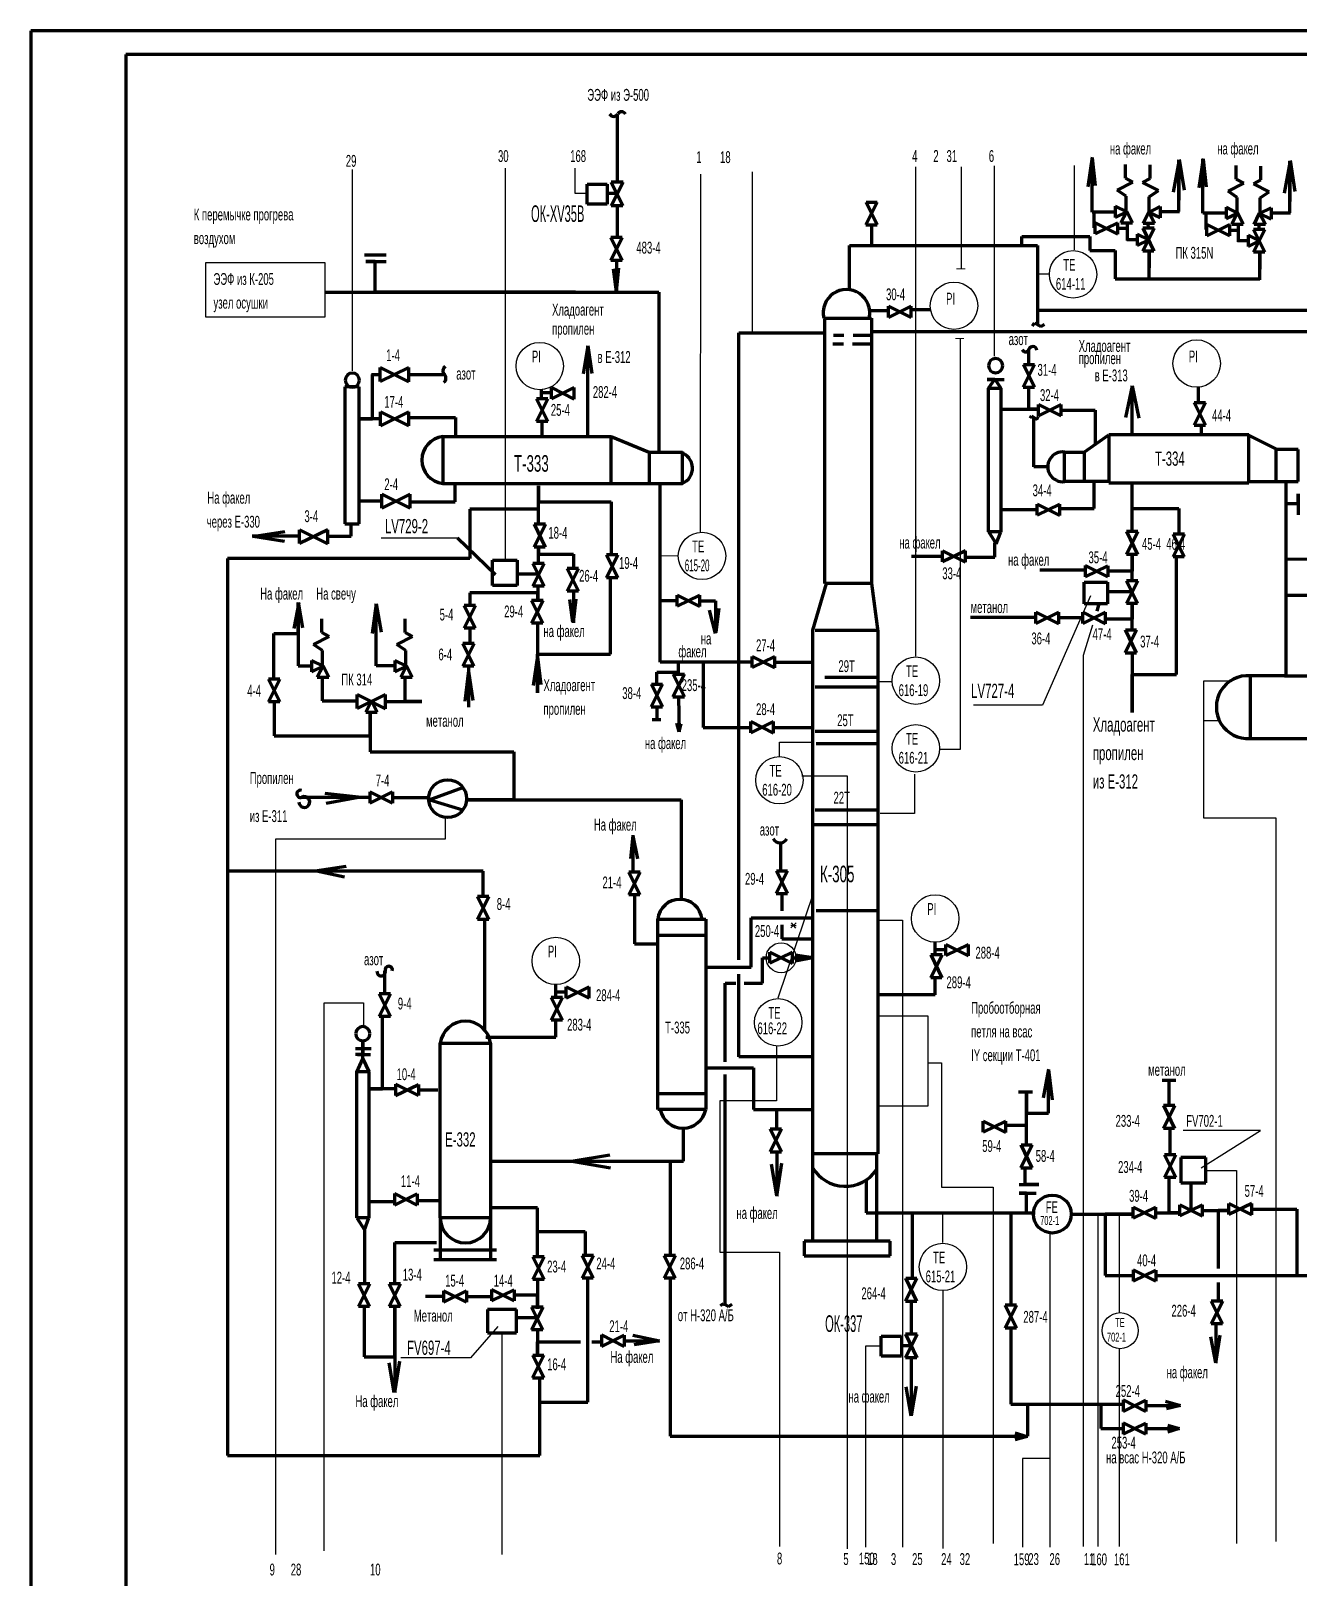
# Model space of a CAD drawing. Extents: x 0 to 3219, y 0 to 555.
# Drawn here: x 0 to 267.3, y 228.9 to 555 of the extents above; entities that cross this region are included whole.
import ezdxf

# ---------------------------------------------------------------- set-up
doc = ezdxf.new("R2010")
doc.units = 0
doc.header["$MEASUREMENT"] = 0
doc.layers.add('1', color=7, linetype='CONTINUOUS')
doc.layers.add('2', color=7, linetype='CONTINUOUS')
doc.styles.add('стиль1', font='MDM_Win.shx', dxfattribs={"width": 0.5})

msp = doc.modelspace()

# ---------------------------------------------------------------- linework, layer by layer
at = {"layer": '1', "color": 0, "lineweight": 80}
for p, q in [((122.42, 523.12), (124.87, 518.12)), ((124.92, 523.12), (122.42, 523.12)), ((122.42, 518.12), (124.92, 523.12)), ((178.54, 518.87), (176.14, 514.07)), ((176.19, 518.87), (178.54, 518.87)), ((178.54, 514.07), (176.19, 518.87)), ((124.87, 518.12), (122.42, 518.12)), ((228.75, 518.04), (228.75, 515.64)), ((231.17, 516.83), (228.75, 518.04)), ((228.75, 515.64), (231.17, 516.83)), ((231.16, 516.92), (229.95, 514.5)), ((232.35, 514.5), (231.16, 516.92)), ((234.63, 514.39), (235.82, 516.81)), ((235.81, 516.72), (238.23, 517.94)), ((238.23, 515.54), (235.81, 516.72)), ((235.82, 516.81), (237.03, 514.39)), ((238.23, 517.94), (238.23, 515.54)), ((252.12, 517.8), (252.12, 515.4)), ((254.54, 516.58), (252.12, 517.8)), ((252.12, 515.4), (254.54, 516.58)), ((254.53, 516.67), (253.32, 514.25)), ((255.72, 514.25), (254.53, 516.67)), ((258.01, 514.14), (259.2, 516.57)), ((259.18, 516.48), (261.61, 517.69)), ((261.61, 515.29), (259.18, 516.48)), ((259.2, 516.57), (260.41, 514.14)), ((261.61, 517.69), (261.61, 515.29)), ((176.14, 514.07), (178.54, 514.07)), ((224.47, 512.18), (224.47, 514.53)), ((229.27, 514.53), (224.47, 512.18)), ((224.47, 514.53), (229.27, 512.13)), ((229.27, 512.13), (229.27, 514.53)), ((229.95, 514.5), (232.35, 514.5)), ((233.39, 512.16), (233.39, 509.76)), ((235.82, 510.94), (233.39, 512.16)), ((234.54, 513.36), (236.9, 508.56)), ((236.94, 513.36), (234.54, 513.36)), ((234.54, 508.56), (236.94, 513.36)), ((237.03, 514.39), (234.63, 514.39)), ((248.09, 511.8), (248.09, 514.16)), ((252.89, 514.16), (248.09, 511.8)), ((248.09, 514.16), (252.89, 511.76)), ((252.89, 511.76), (252.89, 514.16)), ((253.32, 514.25), (255.72, 514.25)), ((257.92, 513.11), (260.27, 508.31)), ((260.32, 513.11), (257.92, 513.11)), ((257.92, 508.31), (260.32, 513.11)), ((260.41, 514.14), (258.01, 514.14)), ((122.35, 511.4), (124.7, 506.6)), ((124.75, 511.4), (122.35, 511.4)), ((122.35, 506.6), (124.75, 511.4)), ((233.39, 509.76), (235.82, 510.94)), ((256.77, 511.91), (256.77, 509.51)), ((259.19, 510.69), (256.77, 511.91)), ((256.77, 509.51), (259.19, 510.69)), ((124.7, 506.6), (122.35, 506.6)), ((236.9, 508.56), (234.54, 508.56)), ((260.27, 508.31), (257.92, 508.31)), ((180.91, 494.58), (180.91, 496.93)), ((185.71, 496.93), (180.91, 494.58)), ((180.91, 496.93), (185.71, 494.53)), ((185.71, 494.53), (185.71, 496.93)), ((73.7, 481.07), (73.7, 484.01)), ((79.7, 484.01), (73.7, 481.07)), ((73.7, 484.01), (79.7, 481.01)), ((79.7, 481.01), (79.7, 484.01)), ((211.73, 484.65), (209.33, 479.85)), ((209.38, 484.65), (211.73, 484.65)), ((211.73, 479.85), (209.38, 484.65)), ((71.86, 482.51), (73.7, 482.51)), ((79.7, 482.51), (81.64, 482.51)), ((109.83, 477.41), (109.83, 479.76)), ((114.63, 479.76), (109.83, 477.41)), ((109.83, 479.76), (114.63, 477.36)), ((114.63, 477.36), (114.63, 479.76)), ((209.33, 479.85), (211.73, 479.85)), ((106.66, 477.39), (109.02, 472.59)), ((109.06, 477.39), (106.66, 477.39)), ((106.66, 472.59), (109.06, 477.39)), ((212.54, 473.84), (212.54, 476.19)), ((217.34, 476.19), (212.54, 473.84)), ((212.54, 476.19), (217.34, 473.79)), ((217.34, 473.79), (217.34, 476.19)), ((247.77, 476.61), (245.37, 471.81)), ((245.42, 476.61), (247.77, 476.61)), ((247.77, 471.81), (245.42, 476.61)), ((73.75, 471.73), (73.75, 474.67)), ((79.75, 474.67), (73.75, 471.73)), ((73.75, 474.67), (79.75, 471.67)), ((79.75, 471.67), (79.75, 474.67)), ((109.02, 472.59), (106.66, 472.59)), ((245.37, 471.81), (247.77, 471.81)), ((74.01, 454.36), (74.01, 457.3)), ((80.01, 457.3), (74.01, 454.36)), ((74.01, 457.3), (80.01, 454.3)), ((80.01, 454.3), (80.01, 457.3)), ((212.28, 452.84), (212.28, 455.19)), ((217.08, 455.19), (212.28, 452.84)), ((212.28, 455.19), (217.08, 452.79)), ((217.08, 452.79), (217.08, 455.19)), ((106.14, 450.94), (108.5, 446.14)), ((108.54, 450.94), (106.14, 450.94)), ((106.14, 446.14), (108.54, 450.94)), ((231.11, 449.39), (233.46, 444.59)), ((233.51, 449.39), (231.11, 449.39)), ((231.11, 444.59), (233.51, 449.39)), ((240.96, 448.87), (243.31, 444.07)), ((243.36, 448.87), (240.96, 448.87)), ((240.96, 444.07), (243.36, 448.87)), ((108.5, 446.14), (106.14, 446.14)), ((121.44, 444.46), (123.79, 439.66)), ((123.84, 444.46), (121.44, 444.46)), ((121.44, 439.66), (123.84, 444.46)), ((192.32, 442.98), (192.32, 445.34)), ((197.12, 445.34), (192.32, 442.98)), ((192.32, 445.34), (197.12, 442.94)), ((197.12, 442.94), (197.12, 445.34)), ((233.46, 444.59), (231.11, 444.59)), ((243.31, 444.07), (240.96, 444.07)), ((105.89, 442.65), (108.24, 437.85)), ((108.29, 442.65), (105.89, 442.65)), ((105.89, 437.85), (108.29, 442.65)), ((113.14, 441.61), (115.5, 436.81)), ((115.54, 441.61), (113.14, 441.61)), ((113.14, 436.81), (115.54, 441.61)), ((222.39, 442.23), (222.39, 439.83)), ((227.19, 439.83), (222.39, 442.23)), ((222.39, 439.83), (227.19, 442.18)), ((227.19, 442.18), (227.19, 439.83)), ((108.24, 437.85), (105.89, 437.85)), ((123.79, 439.66), (121.44, 439.66)), ((231.11, 439.02), (233.46, 434.22)), ((233.51, 439.02), (231.11, 439.02)), ((231.11, 434.22), (233.51, 439.02)), ((91.37, 433.83), (93.72, 429.03)), ((93.77, 433.83), (91.37, 433.83)), ((91.37, 429.03), (93.77, 433.83)), ((105.63, 434.87), (107.98, 430.07)), ((108.03, 434.87), (105.63, 434.87)), ((105.63, 430.07), (108.03, 434.87)), ((115.5, 436.81), (113.14, 436.81)), ((136.32, 433.65), (136.32, 436)), ((141.12, 436), (136.32, 433.65)), ((136.32, 436), (141.12, 433.6)), ((141.12, 433.6), (141.12, 436)), ((233.46, 434.22), (231.11, 434.22)), ((212.02, 430.02), (212.02, 432.37)), ((216.82, 432.37), (212.02, 430.02)), ((212.02, 432.37), (216.82, 429.97)), ((216.82, 429.97), (216.82, 432.37)), ((221.87, 430.02), (221.87, 432.37)), ((226.67, 432.37), (221.87, 430.02)), ((221.87, 432.37), (226.67, 429.97)), ((226.67, 429.97), (226.67, 432.37)), ((93.72, 429.03), (91.37, 429.03)), ((107.98, 430.07), (105.63, 430.07)), ((233.25, 428.65), (230.85, 423.85)), ((230.9, 428.65), (233.25, 428.65)), ((233.25, 423.85), (230.9, 428.65)), ((91.11, 425.8), (93.46, 421)), ((93.51, 425.8), (91.11, 425.8)), ((91.11, 421), (93.51, 425.8)), ((76.8, 422.22), (76.8, 419.82)), ((79.22, 421.01), (76.8, 422.22)), ((76.8, 419.82), (79.22, 421.01)), ((79.21, 421.1), (78, 418.67)), ((80.4, 418.67), (79.21, 421.1)), ((93.46, 421), (91.11, 421)), ((152.13, 420.69), (152.13, 423.04)), ((156.93, 423.04), (152.13, 420.69)), ((152.13, 423.04), (156.93, 420.64)), ((156.93, 420.64), (156.93, 423.04)), ((230.85, 423.85), (233.25, 423.85)), ((78, 418.67), (80.4, 418.67)), ((137.84, 419.31), (135.44, 414.51)), ((135.49, 419.31), (137.84, 419.31)), ((137.84, 414.51), (135.49, 419.31)), ((74.83, 412.04), (74.83, 415.04)), ((133.26, 417.23), (130.86, 412.43)), ((130.9, 417.23), (133.26, 417.23)), ((133.26, 412.43), (130.9, 417.23)), ((135.44, 414.51), (137.84, 414.51)), ((73.03, 411.3), (71.84, 413.72)), ((130.86, 412.43), (133.26, 412.43)), ((151.87, 406.95), (151.87, 409.3)), ((156.67, 409.3), (151.87, 406.95)), ((151.87, 409.3), (156.67, 406.9)), ((156.67, 406.9), (156.67, 409.3)), ((76.3, 394.47), (76.3, 392.12)), ((126.11, 377.57), (128.46, 372.77)), ((128.51, 377.57), (126.11, 377.57)), ((126.11, 372.77), (128.51, 377.57)), ((159.62, 377.83), (157.22, 373.03)), ((157.27, 377.83), (159.62, 377.83)), ((159.62, 373.03), (157.27, 377.83)), ((94.22, 372.39), (96.57, 367.59)), ((96.62, 372.39), (94.22, 372.39)), ((94.22, 367.59), (96.62, 372.39)), ((128.46, 372.77), (126.11, 372.77)), ((157.22, 373.03), (159.62, 373.03)), ((96.57, 367.59), (94.22, 367.59)), ((192.98, 359.96), (192.98, 362.32)), ((197.78, 362.32), (192.98, 359.96)), ((192.98, 362.32), (197.78, 359.92)), ((197.78, 359.92), (197.78, 362.32)), ((155.84, 358.35), (155.84, 360.7)), ((160.64, 360.7), (155.84, 358.35)), ((155.84, 360.7), (160.64, 358.3)), ((160.64, 358.3), (160.64, 360.7)), ((189.81, 360.09), (192.17, 355.29)), ((192.21, 360.09), (189.81, 360.09)), ((189.81, 355.29), (192.21, 360.09)), ((112.94, 351.01), (112.94, 353.36)), ((117.74, 353.36), (112.94, 351.01)), ((112.94, 353.36), (117.74, 350.96)), ((117.74, 350.96), (117.74, 353.36)), ((192.17, 355.29), (189.81, 355.29)), ((73.48, 351.91), (75.83, 347.11)), ((75.88, 351.91), (73.48, 351.91)), ((73.48, 347.11), (75.88, 351.91)), ((109.77, 351.13), (112.13, 346.33)), ((112.17, 351.13), (109.77, 351.13)), ((109.77, 346.33), (112.17, 351.13)), ((75.83, 347.11), (73.48, 347.11)), ((112.13, 346.33), (109.77, 346.33)), ((76.94, 332.82), (76.94, 330.42)), ((81.74, 330.42), (76.94, 332.82)), ((76.94, 330.42), (81.74, 332.77)), ((81.74, 332.77), (81.74, 330.42)), ((238.89, 328.31), (241.24, 323.51)), ((241.29, 328.31), (238.89, 328.31)), ((238.89, 323.51), (241.29, 328.31)), ((158.32, 323.39), (155.92, 318.59)), ((155.97, 323.39), (158.32, 323.39)), ((158.32, 318.59), (155.97, 323.39)), ((200.87, 322.69), (200.87, 325.04)), ((205.67, 325.04), (200.87, 322.69)), ((200.87, 325.04), (205.67, 322.64)), ((205.67, 322.64), (205.67, 325.04)), ((241.24, 323.51), (238.89, 323.51)), ((211.21, 320.02), (208.81, 315.22)), ((208.86, 320.02), (211.21, 320.02)), ((211.21, 315.22), (208.86, 320.02)), ((155.92, 318.59), (158.32, 318.59)), ((239.14, 317.94), (241.5, 313.14)), ((241.54, 317.94), (239.14, 317.94)), ((239.14, 313.14), (241.54, 317.94)), ((208.81, 315.22), (211.21, 315.22)), ((241.5, 313.14), (239.14, 313.14)), ((76.69, 309.74), (76.69, 307.34)), ((81.49, 307.34), (76.69, 309.74)), ((76.69, 307.34), (81.49, 309.7)), ((81.49, 309.7), (81.49, 307.34)), ((232.5, 304.54), (232.5, 306.89)), ((237.3, 306.89), (232.5, 304.54)), ((232.5, 306.89), (237.3, 304.49)), ((237.3, 304.49), (237.3, 306.89)), ((242.35, 305.06), (242.35, 307.41)), ((247.15, 307.41), (242.35, 305.06)), ((242.35, 307.41), (247.15, 305.01)), ((247.15, 305.01), (247.15, 307.41)), ((252.72, 305.32), (252.72, 307.67)), ((257.52, 307.67), (252.72, 305.32)), ((252.72, 307.67), (257.52, 305.27)), ((257.52, 305.27), (257.52, 307.67)), ((105.89, 296.43), (108.24, 291.63)), ((108.29, 296.43), (105.89, 296.43)), ((105.89, 291.63), (108.29, 296.43)), ((116.26, 296.69), (118.61, 291.89)), ((118.66, 296.69), (116.26, 296.69)), ((116.26, 291.89), (118.66, 296.69)), ((133.56, 296.69), (135.91, 291.89)), ((135.96, 296.69), (133.56, 296.69)), ((133.56, 291.89), (135.96, 296.69)), ((232.5, 293.67), (232.5, 291.27)), ((237.3, 291.27), (232.5, 293.67)), ((232.5, 291.27), (237.3, 293.62)), ((237.3, 293.62), (237.3, 291.27)), ((75.55, 290.72), (77.9, 285.92)), ((77.95, 290.72), (75.55, 290.72)), ((75.55, 285.92), (77.95, 290.72)), ((108.24, 291.63), (105.89, 291.63)), ((118.61, 291.89), (116.26, 291.89)), ((135.91, 291.89), (133.56, 291.89)), ((186.9, 291.89), (184.5, 287.09)), ((184.55, 291.89), (186.9, 291.89)), ((186.9, 287.09), (184.55, 291.89)), ((87.06, 289.26), (87.06, 286.86)), ((91.86, 286.86), (87.06, 289.26)), ((87.06, 286.86), (91.86, 289.21)), ((91.86, 289.21), (91.86, 286.86)), ((97.17, 289.52), (97.17, 287.12)), ((101.97, 287.12), (97.17, 289.52)), ((97.17, 287.12), (101.97, 289.47)), ((101.97, 289.47), (101.97, 287.12)), ((184.5, 287.09), (186.9, 287.09)), ((249, 287.09), (251.35, 282.29)), ((251.4, 287.09), (249, 287.09)), ((249, 282.29), (251.4, 287.09)), ((77.9, 285.92), (75.55, 285.92)), ((105.63, 285.8), (107.98, 281)), ((108.03, 285.8), (105.63, 285.8)), ((105.63, 281), (108.03, 285.8)), ((205.53, 286.2), (207.88, 281.4)), ((207.93, 286.2), (205.53, 286.2)), ((205.53, 281.4), (207.93, 286.2)), ((107.98, 281), (105.63, 281)), ((207.88, 281.4), (205.53, 281.4)), ((251.35, 282.29), (249, 282.29)), ((120.37, 279.93), (120.37, 277.53)), ((125.17, 277.53), (120.37, 279.93)), ((120.37, 277.53), (125.17, 279.88)), ((125.17, 279.88), (125.17, 277.53)), ((184.46, 280.1), (186.91, 275.1)), ((186.96, 280.1), (184.46, 280.1)), ((184.46, 275.1), (186.96, 280.1)), ((108.22, 275.69), (105.82, 270.89)), ((105.87, 275.69), (108.22, 275.69)), ((108.22, 270.89), (105.87, 275.69)), ((186.91, 275.1), (184.46, 275.1)), ((105.82, 270.89), (108.22, 270.89)), ((230.42, 266.22), (230.42, 263.82)), ((235.22, 263.82), (230.42, 266.22)), ((230.42, 263.82), (235.22, 266.17)), ((235.22, 266.17), (235.22, 263.82)), ((230.42, 261.4), (230.42, 259)), ((235.22, 259), (230.42, 261.4)), ((230.42, 259), (235.22, 261.35)), ((235.22, 261.35), (235.22, 259))]:
    msp.add_line(p, q, dxfattribs=at)
at = {"layer": '1', "lineweight": 80}
for p, q in [((56.64, 446.85), (56.64, 449.79)), ((62.64, 449.79), (56.64, 446.85)), ((56.64, 449.79), (62.64, 446.79)), ((62.64, 446.79), (62.64, 449.79)), ((59.21, 422.22), (59.21, 419.82)), ((61.64, 421.01), (59.21, 422.22)), ((59.21, 419.82), (61.64, 421.01)), ((61.62, 421.1), (60.41, 418.67)), ((62.81, 418.67), (61.62, 421.1)), ((50.14, 418.28), (52.5, 413.48)), ((52.54, 418.28), (50.14, 418.28)), ((50.14, 413.48), (52.54, 418.28)), ((60.41, 418.67), (62.81, 418.67)), ((68.83, 412.1), (68.83, 415.04)), ((74.83, 415.04), (68.83, 412.1)), ((68.83, 415.04), (74.83, 412.04)), ((52.5, 413.48), (50.14, 413.48)), ((71.84, 413.72), (70.63, 411.3)), ((70.63, 411.3), (73.03, 411.3)), ((71.5, 394.52), (71.5, 392.12)), ((76.3, 392.12), (71.5, 394.52)), ((71.5, 392.12), (76.3, 394.47)), ((69.07, 290.72), (71.42, 285.92)), ((71.47, 290.72), (69.07, 290.72)), ((69.07, 285.92), (71.47, 290.72)), ((71.42, 285.92), (69.07, 285.92))]:
    msp.add_line(p, q, dxfattribs=at)
at = {"layer": '2', "lineweight": 80}
for p, q in [((2477.32, 555), (0, 555)), ((0, 555), (0, 0)), ((2473.11, 550), (20, 550)), ((20, 550), (20, 5)), ((70.4, 507.79), (74.94, 507.79)), ((72.6, 506.36), (70.66, 506.36)), ((70.66, 506.36), (74.94, 506.36)), ((62.1, 499.88), (114.86, 499.88)), ((66.25, 479.91), (66.25, 451.01)), ((69.23, 479.91), (66.25, 479.91)), ((69.23, 451.01), (69.23, 479.91)), ((73.75, 473.17), (69.1, 473.17)), ((69.1, 473.17), (72.09, 473.17)), ((74.01, 455.8), (69.1, 455.8)), ((66.25, 451.01), (69.23, 451.01)), ((67.55, 448.41), (67.55, 450.88)), ((56.64, 448.41), (46.68, 448.41)), ((46.74, 448.34), (53.55, 449.44)), ((46.87, 448.4), (53.48, 447.37)), ((62.64, 448.41), (67.55, 448.41)), ((92.57, 443.75), (41.49, 443.75)), ((41.49, 443.75), (41.49, 254.49)), ((56.53, 434.41), (55.49, 428.97)), ((56.4, 434.41), (57.31, 429.1)), ((56.4, 427.93), (56.4, 434.41)), ((56.4, 434.41), (56.4, 421.06)), ((61.37, 428.13), (61.37, 431.01)), ((51.22, 418.28), (51.22, 427.93)), ((51.22, 427.93), (56.4, 427.93)), ((59.62, 425.6), (62.92, 427.29)), ((62.92, 427.29), (61.37, 428.13)), ((61.53, 424.3), (59.62, 425.6)), ((61.53, 421.06), (61.53, 424.3)), ((56.4, 421.06), (59.25, 421.06)), ((61.46, 418.67), (61.46, 413.67)), ((51.34, 413.48), (51.34, 406.29)), ((61.46, 413.67), (68.72, 413.67)), ((71.57, 406.29), (71.57, 411.21)), ((71.57, 411.21), (71.57, 402.91)), ((51.34, 406.29), (71.57, 406.29)), ((71.57, 402.91), (101.9, 402.91)), ((71.5, 393.32), (57.05, 393.32)), ((69.1, 393.38), (62.1, 394.15)), ((69.1, 393.31), (62.3, 392.02)), ((59.97, 377.82), (66.51, 378.79)), ((95.42, 377.77), (41.75, 377.77)), ((60.22, 377.82), (66.12, 376.59)), ((68.46, 340.36), (71.76, 340.36)), ((70.01, 338.15), (70.01, 341.97)), ((70.01, 341.97), (70.01, 339.06)), ((68.91, 339.06), (68.46, 339.06)), ((68.72, 335.37), (70.01, 338.15)), ((70.01, 339.06), (68.91, 339.06)), ((68.91, 339.06), (71.63, 339.06)), ((70.01, 338.15), (71.31, 335.5)), ((68.72, 304.65), (68.72, 335.5)), ((68.72, 335.5), (71.31, 335.5)), ((71.31, 335.5), (71.31, 304.65)), ((76.94, 331.87), (71.31, 331.87)), ((71.31, 331.87), (74.16, 331.87)), ((76.69, 308.02), (71.57, 308.02)), ((71.31, 304.65), (68.72, 304.65)), ((68.78, 304.65), (70.34, 302.12)), ((70.34, 302.12), (71.31, 304.65)), ((70.34, 302.12), (70.34, 290.65)), ((70.27, 285.92), (70.27, 275.35)), ((70.27, 275.35), (76.75, 275.35)), ((41.49, 254.49), (107.34, 254.49))]:
    msp.add_line(p, q, dxfattribs=at)
at = {"layer": '2', "lineweight": 80, "ltscale": 100}
msp.add_line((123.71, 523.12), (123.71, 537.33), dxfattribs=at)
at = {"layer": '2', "color": 0, "lineweight": 80}
for p, q in [((223.88, 528.34), (222.97, 522.12)), ((223.86, 516.78), (223.86, 528.19)), ((223.88, 528.21), (224.53, 522.38)), ((230.9, 523.95), (230.9, 526.84)), ((236.08, 523.84), (236.08, 526.73)), ((242.24, 527.84), (240.98, 521)), ((242.18, 516.89), (242.18, 527.78)), ((242.18, 527.78), (242.18, 519.29)), ((242.24, 527.9), (243.26, 521.38)), ((247.26, 528.09), (246.35, 521.87)), ((247.23, 516.53), (247.23, 527.94)), ((247.26, 527.96), (247.9, 522.13)), ((254.28, 523.7), (254.28, 526.59)), ((259.45, 523.59), (259.45, 526.48)), ((265.62, 527.59), (264.35, 520.75)), ((265.55, 516.64), (265.55, 527.53)), ((265.55, 527.53), (265.55, 519.04)), ((265.62, 527.65), (266.63, 521.13)), ((117.32, 518.46), (117.32, 522.71)), ((117.32, 522.71), (121.58, 522.71)), ((121.58, 522.71), (121.58, 518.46)), ((229.15, 521.42), (232.46, 523.11)), ((232.46, 523.11), (230.9, 523.95)), ((234.52, 523), (236.08, 523.84)), ((237.83, 521.32), (234.52, 523)), ((252.53, 521.18), (255.83, 522.86)), ((255.83, 522.86), (254.28, 523.7)), ((257.9, 522.75), (259.45, 523.59)), ((261.2, 521.07), (257.9, 522.75)), ((123.71, 520.7), (121.58, 520.7)), ((231.06, 520.13), (229.15, 521.42)), ((231.06, 516.89), (231.06, 520.13)), ((235.92, 520.02), (237.83, 521.32)), ((235.92, 516.78), (235.92, 520.02)), ((254.44, 519.88), (252.53, 521.18)), ((254.44, 516.64), (254.44, 519.88)), ((259.29, 519.77), (261.2, 521.07)), ((259.29, 516.53), (259.29, 519.77)), ((121.58, 518.46), (117.32, 518.46)), ((123.66, 518.12), (123.66, 511.45)), ((123.66, 518.12), (123.66, 517.99)), ((228.75, 516.78), (223.86, 516.78)), ((224.3, 513.5), (224.3, 516.73)), ((238.23, 516.89), (242.31, 516.89)), ((252.12, 516.53), (247.23, 516.53)), ((247.93, 513.12), (247.93, 516.35)), ((261.61, 516.64), (265.68, 516.64)), ((177.34, 514.07), (177.34, 509.73)), ((224.55, 513.37), (224.3, 513.5)), ((229.28, 513.37), (231.27, 513.37)), ((231.27, 514.5), (231.27, 510.79)), ((235.74, 513.36), (235.7, 514.47)), ((248.17, 513), (247.93, 513.12)), ((252.9, 513), (254.62, 512.99)), ((254.64, 514.25), (254.64, 510.54)), ((259.12, 513.11), (259.08, 514.22)), ((172.68, 500.4), (172.68, 509.73)), ((172.68, 509.73), (212.34, 509.73)), ((209.02, 509.73), (209.02, 511.63)), ((209.02, 511.63), (223.4, 511.63)), ((212.34, 509.73), (212.34, 493.06)), ((223.4, 511.63), (223.4, 508.66)), ((231.19, 511.03), (233.47, 511.03)), ((231.63, 511.03), (231.63, 511.03)), ((254.56, 510.78), (256.84, 510.78)), ((255.01, 510.78), (255.01, 510.78)), ((72.6, 499.88), (72.6, 506.36)), ((123.53, 506.6), (123.53, 499.92)), ((223.4, 508.66), (228.71, 508.66)), ((228.71, 508.66), (228.71, 502.73)), ((235.87, 502.73), (235.87, 508.68)), ((235.87, 508.68), (235.87, 505)), ((259.24, 502.48), (259.24, 508.43)), ((259.24, 508.43), (259.24, 504.76)), ((123.53, 500.04), (122.88, 504.84)), ((123.53, 500.04), (124.04, 504.97)), ((228.71, 502.73), (259.24, 502.73)), ((114.86, 499.88), (72.6, 499.88)), ((114.34, 499.88), (132.49, 499.88)), ((132.49, 499.88), (132.49, 466.04)), ((180.91, 495.99), (176.93, 495.99)), ((185.71, 496.25), (189.79, 496.25)), ((212.34, 496.11), (275.85, 496.11)), ((167.23, 494.43), (177.34, 494.43)), ((167.49, 438.43), (167.49, 494.17)), ((177.34, 494.43), (177.34, 438.43)), ((211.25, 492.78), (211.74, 493.42)), ((211.74, 493.42), (213.02, 492.62)), ((213.02, 492.62), (213.83, 493.1)), ((149.34, 359.04), (149.34, 491.32)), ((149.34, 491.32), (167.75, 491.32)), ((169.31, 490.8), (171.51, 490.8)), ((173.46, 490.8), (177.22, 490.8)), ((177.34, 491.58), (286.75, 491.58)), ((117.49, 488.56), (116.52, 482.66)), ((117.46, 469.41), (117.46, 488.6)), ((117.46, 488.56), (118.3, 482.72)), ((169.18, 488.99), (171.38, 488.99)), ((173.33, 488.99), (177.22, 488.99)), ((210.53, 484.65), (210.53, 487.95)), ((72.09, 473.17), (72.09, 482.51)), ((72.09, 482.51), (73.64, 482.51)), ((79.7, 482.51), (87.38, 482.51)), ((203.34, 481.49), (201.72, 481.49)), ((201.72, 481.49), (205.31, 481.49)), ((201.97, 479.66), (203.37, 481.54)), ((201.97, 449.32), (201.97, 479.66)), ((201.97, 479.66), (204.57, 479.66)), ((203.37, 481.54), (204.57, 479.66)), ((204.57, 479.66), (204.57, 449.32)), ((210.53, 475.25), (210.53, 479.66)), ((232.31, 480.17), (230.88, 473.43)), ((232.31, 480.17), (233.73, 473.3)), ((232.31, 469.8), (232.31, 480.17)), ((246.31, 476.61), (246.31, 479.91)), ((107.64, 479.32), (107.64, 477.57)), ((79.75, 473.43), (89.59, 473.43)), ((89.59, 473.43), (89.59, 469.54)), ((204.57, 475.25), (212.86, 475.25)), ((212.86, 475.25), (210.53, 475.25)), ((210.79, 473.34), (211.09, 473.81)), ((211.09, 473.81), (212.22, 473.01)), ((211.57, 463.06), (211.57, 473.34)), ((212.22, 473.01), (212.54, 473.65)), ((217.34, 474.99), (224.53, 474.99)), ((224.53, 474.99), (224.53, 467.99)), ((107.86, 469.41), (107.86, 472.65)), ((222.2, 466.17), (227.38, 469.8)), ((256.94, 469.8), (227.38, 469.8)), ((227.38, 469.8), (227.38, 459.69)), ((246.83, 471.81), (246.83, 469.8)), ((256.68, 469.8), (262.9, 466.69)), ((256.94, 459.69), (256.94, 469.8)), ((122.38, 469.41), (86.86, 469.41)), ((86.86, 469.41), (86.86, 459.56)), ((130.42, 466.04), (122.38, 469.41)), ((122.38, 459.56), (122.38, 469.41)), ((267.31, 466.69), (262.64, 466.69)), ((262.64, 466.69), (262.64, 460.21)), ((267.31, 459.95), (267.31, 466.69)), ((130.42, 466.04), (130.42, 459.3)), ((137.42, 466.04), (130.42, 466.04)), ((137.42, 459.56), (137.42, 466.04)), ((218.05, 459.95), (218.05, 466.17)), ((218.05, 466.17), (222.2, 466.17)), ((222.2, 466.17), (222.2, 459.69)), ((214.5, 463.06), (211.57, 463.06)), ((227.38, 459.95), (218.05, 459.95)), ((224.27, 454.25), (224.27, 459.95)), ((232.31, 454.25), (232.31, 459.95)), ((256.94, 459.95), (267.31, 459.95)), ((264.72, 459.95), (264.72, 418.99)), ((86.86, 459.56), (122.38, 459.56)), ((89.46, 455.67), (89.46, 459.69)), ((107.09, 450.94), (107.09, 459.04)), ((107.09, 459.04), (107.09, 455.67)), ((122.38, 459.56), (137.42, 459.56)), ((132.75, 421.84), (132.75, 459.43)), ((227.38, 459.69), (256.94, 459.69)), ((267.31, 455.29), (267.31, 457.36)), ((267.31, 457.36), (267.31, 452.95)), ((80.01, 455.67), (89.46, 455.67)), ((107.09, 454.12), (92.57, 454.12)), ((92.57, 454.12), (92.57, 443.75)), ((107.09, 455.67), (122.38, 455.67)), ((122.38, 455.67), (122.38, 444.53)), ((212.28, 453.99), (204.57, 453.99)), ((217.08, 454.25), (224.27, 454.25)), ((232.31, 449.39), (232.31, 454.25)), ((232.31, 454.25), (242.16, 454.25)), ((242.16, 454.25), (242.16, 448.8)), ((264.72, 455.29), (267.31, 455.29)), ((98.01, 440.24), (89.97, 448.02)), ((201.97, 449.39), (203.59, 446.79)), ((204.57, 449.32), (201.97, 449.32)), ((203.34, 444.01), (203.34, 446.99)), ((203.59, 446.79), (204.57, 449.32)), ((107.09, 442.65), (107.09, 446.08)), ((107.09, 446.08), (107.09, 444.66)), ((107.09, 444.66), (114.47, 444.66)), ((114.47, 444.66), (114.47, 441.67)), ((192.32, 444.14), (185.77, 444.14)), ((197.12, 444.01), (203.34, 444.01)), ((232.31, 439.02), (232.31, 444.66)), ((232.31, 444.66), (232.31, 441.03)), ((241.64, 419.25), (241.64, 444.14)), ((273.34, 443.51), (264.72, 443.57)), ((97.36, 438.03), (97.36, 443.35)), ((97.36, 443.35), (102.55, 443.35)), ((102.55, 443.35), (102.55, 438.03)), ((102.55, 440.5), (107.09, 440.5)), ((222.39, 441.29), (212.86, 441.29)), ((232.31, 441.03), (227.12, 441.03)), ((102.55, 438.03), (97.36, 438.03)), ((106.96, 437.85), (106.96, 434.93)), ((122.25, 423.53), (122.25, 439.6)), ((167.75, 438.43), (164.9, 428.58)), ((177.34, 438.43), (167.49, 438.43)), ((177.34, 438.43), (178.64, 428.32)), ((222.2, 438.69), (227.12, 438.69)), ((222.2, 434.16), (222.2, 438.69)), ((227.12, 438.69), (227.12, 434.16)), ((72.86, 434.16), (71.96, 427.93)), ((72.86, 434.16), (73.9, 428.19)), ((72.86, 421.06), (72.86, 434.16)), ((106.96, 436.49), (92.57, 436.49)), ((92.57, 436.49), (92.57, 433.9)), ((106.96, 434.93), (106.96, 436.49)), ((114.34, 430.26), (113.7, 435.05)), ((114.47, 436.81), (114.47, 430.14)), ((114.47, 430.26), (114.99, 435.18)), ((136.32, 434.8), (132.75, 434.8)), ((141.12, 434.8), (144.42, 434.8)), ((144.42, 434.8), (144.42, 428.06)), ((227.12, 434.16), (222.2, 434.16)), ((225.31, 434.16), (224.82, 432.58)), ((232.33, 436.67), (227.12, 436.67)), ((232.31, 428.65), (232.31, 434.29)), ((232.31, 434.29), (232.31, 430.91)), ((264.72, 436.01), (274.01, 436.01)), ((78.96, 428.13), (78.96, 431.01)), ((144.42, 427.92), (143.12, 432.85)), ((144.55, 428.18), (145.2, 433.24)), ((212.02, 431.3), (198.22, 431.3)), ((216.82, 431.3), (221.81, 431.3)), ((232.31, 430.91), (226.6, 430.91)), ((77.21, 425.6), (80.51, 427.29)), ((80.51, 427.29), (78.96, 428.13)), ((92.57, 429.03), (92.57, 425.86)), ((106.83, 430.07), (106.83, 415.36)), ((164.9, 428.58), (164.9, 318.14)), ((165.42, 428.57), (178.38, 428.57)), ((178.64, 428.32), (178.64, 318.14)), ((79.12, 424.3), (77.21, 425.6)), ((79.12, 421.06), (79.12, 424.3)), ((76.8, 421.06), (72.86, 421.06)), ((92.31, 421), (92.31, 412.38)), ((106.83, 423.13), (105.92, 416.9)), ((106.83, 415.36), (106.83, 423.53)), ((106.83, 423.53), (122.25, 423.53)), ((106.83, 423), (107.6, 417.16)), ((152.13, 421.84), (132.75, 421.84)), ((136.64, 419.31), (136.64, 421.84)), ((141.83, 421.84), (141.83, 408.1)), ((156.93, 421.84), (164.9, 421.84)), ((232.31, 423.85), (232.31, 411.21)), ((78.96, 413.54), (78.96, 418.6)), ((92.31, 420.02), (91.53, 413.53)), ((92.31, 419.89), (93.22, 413.79)), ((132.06, 417.23), (132.06, 419.76)), ((167.49, 418.72), (178.64, 418.72)), ((232.31, 411.21), (232.31, 419.25)), ((232.31, 419.25), (241.64, 419.25)), ((264.72, 418.99), (257.2, 418.99)), ((257.2, 418.99), (257.2, 405.77)), ((264.46, 418.99), (292.2, 418.99)), ((136.64, 414.51), (136.74, 407.12)), ((165.42, 416.65), (178.9, 416.65)), ((74.83, 413.54), (82.46, 413.54)), ((82.46, 413.54), (78.96, 413.54)), ((141.83, 408.1), (151.94, 408.1)), ((156.67, 408.1), (164.64, 408.1)), ((165.42, 407.31), (178.38, 407.31)), ((165.68, 404.72), (178.64, 404.72)), ((257.2, 405.77), (292.2, 405.77)), ((101.9, 402.91), (101.9, 392.8)), ((84.01, 392.8), (91.14, 395.4)), ((83.91, 393.26), (76.23, 393.26)), ((84.14, 392.8), (91.14, 390.73)), ((101.9, 392.8), (91.79, 392.8)), ((91.79, 392.8), (137.16, 392.8)), ((137.16, 392.8), (137.16, 371.8)), ((165.42, 390.72), (178.38, 390.72)), ((126.98, 385.34), (126.47, 380.41)), ((126.98, 385.21), (127.96, 380.35)), ((127.05, 377.57), (127.05, 385.29)), ((165.16, 387.61), (178.64, 387.61)), ((158.16, 377.83), (158.16, 383.73)), ((95.42, 372.39), (95.42, 377.77)), ((127.31, 372.77), (127.31, 362.47)), ((158.42, 373.03), (158.42, 369.41)), ((165.68, 369.46), (178.64, 369.46)), ((95.68, 367.65), (95.68, 344.31)), ((132.23, 327.47), (132.23, 367.66)), ((132.23, 367.66), (142.34, 367.66)), ((142.34, 367.66), (142.34, 327.47)), ((151.94, 357.54), (151.94, 367.91)), ((151.94, 367.91), (164.9, 367.91)), ((158.42, 366.41), (158.42, 363.51)), ((127.31, 362.47), (132.23, 362.47)), ((132.23, 364.29), (142.09, 364.29)), ((158.42, 363.51), (165.16, 363.51)), ((190.75, 360.01), (190.75, 362.86)), ((154.35, 354.13), (154.35, 359.47)), ((154.35, 359.47), (155.84, 359.47)), ((160.64, 359.47), (164.9, 359.47)), ((164.96, 359.47), (161.24, 360.04)), ((164.96, 359.47), (161.24, 358.8)), ((74.68, 351.91), (74.68, 356.76)), ((142.34, 357.54), (151.94, 357.54)), ((149.34, 338.62), (149.34, 356.04)), ((110.72, 351.05), (110.72, 353.9)), ((146.46, 354.13), (148.71, 354.13)), ((146.46, 337.55), (146.46, 354.13)), ((150.44, 354.13), (154.35, 354.13)), ((190.75, 351.71), (190.75, 355.34)), ((74.16, 331.87), (74.16, 346.9)), ((110.72, 342.76), (110.72, 346.39)), ((95.94, 342.76), (110.72, 342.76)), ((86.34, 304.65), (86.34, 341.46)), ((86.34, 341.46), (96.97, 341.46)), ((96.97, 341.46), (96.97, 304.65)), ((142.34, 336.29), (152.46, 336.29)), ((164.9, 338.62), (149.34, 338.62)), ((152.46, 336.29), (152.46, 327.47)), ((214.68, 336.03), (213.51, 329.93)), ((146.46, 286.09), (146.46, 334.86)), ((214.68, 335.9), (215.46, 329.54)), ((214.68, 326.69), (214.68, 335.77)), ((238.66, 333.69), (241.51, 333.69)), ((240.09, 328.31), (240.09, 333.69)), ((81.74, 331.61), (85.83, 331.61)), ((132.23, 330.84), (142.6, 330.84)), ((208.33, 331.23), (211.31, 331.23)), ((210.01, 320.02), (210.01, 331.1)), ((210.01, 331.1), (210.01, 326.69)), ((142.34, 327.47), (132.23, 327.47)), ((152.46, 327.47), (164.9, 327.47)), ((157.38, 323.45), (157.38, 327.6)), ((210.01, 326.69), (214.68, 326.69)), ((137.68, 316.57), (137.68, 323.31)), ((210.01, 324.1), (205.6, 324.1)), ((240.34, 317.94), (240.34, 323.58)), ((97.23, 316.57), (137.68, 316.57)), ((114.02, 316.57), (122.12, 317.93)), ((114.54, 316.51), (122.25, 315.21)), ((157.38, 318.59), (157.38, 309.19)), ((164.9, 318.91), (164.9, 299.47)), ((178.64, 318.14), (164.9, 318.14)), ((178.38, 318.14), (178.38, 299.73)), ((247.86, 317.36), (242.55, 317.36)), ((242.55, 317.36), (242.55, 312.04)), ((247.86, 312.04), (247.86, 317.36)), ((157.38, 309.32), (156.22, 315.93)), ((157.38, 309.19), (158.42, 316.19)), ((209.75, 311.66), (209.75, 315.29)), ((240.09, 305.69), (240.09, 313.21)), ((176.2, 312.6), (176.2, 305.69)), ((208.46, 311.66), (212.6, 311.66)), ((210.01, 309.84), (208.46, 309.84)), ((208.46, 309.84), (212.09, 309.84)), ((212.6, 311.66), (209.75, 311.66)), ((210.01, 305.69), (210.01, 309.84)), ((242.55, 312.04), (247.86, 312.04)), ((244.75, 306.21), (244.75, 312.04)), ((81.49, 308.28), (86.09, 308.28)), ((106.83, 306.72), (96.97, 306.72)), ((106.83, 296.43), (106.83, 306.72)), ((96.97, 304.65), (86.34, 304.65)), ((86.34, 304.65), (86.34, 295.83)), ((96.97, 304.65), (96.97, 295.83)), ((176.2, 305.69), (211.83, 305.69)), ((185.96, 291.89), (185.96, 305.56)), ((206.74, 305.69), (206.74, 286.2)), ((219.46, 305.43), (232.57, 305.43)), ((232.57, 305.43), (226.6, 305.43)), ((226.6, 305.43), (226.6, 292.47)), ((237.3, 305.69), (242.42, 305.69)), ((242.42, 305.69), (240.09, 305.69)), ((247.15, 306.21), (252.79, 306.21)), ((252.79, 306.21), (250.46, 306.21)), ((250.46, 306.21), (250.46, 293.97)), ((257.52, 306.47), (267.05, 306.47)), ((267.05, 306.47), (267.05, 292.73)), ((106.83, 301.79), (116.94, 301.79)), ((116.94, 301.79), (116.94, 296.87)), ((76.75, 299.46), (85.57, 299.46)), ((76.75, 290.72), (76.75, 299.46)), ((84.96, 297.9), (98.18, 297.9)), ((181.23, 299.73), (163.09, 299.73)), ((163.09, 299.73), (163.09, 296.62)), ((181.23, 296.62), (181.23, 299.73)), ((84.96, 295.83), (98.18, 295.83)), ((163.09, 296.62), (181.23, 296.62)), ((106.83, 291.63), (106.83, 285.46)), ((117.46, 265.76), (117.46, 291.89)), ((226.6, 292.47), (232.57, 292.47)), ((237.3, 292.47), (291.16, 292.47)), ((250.46, 290.97), (250.46, 287.03)), ((87.06, 288.05), (83.23, 288.05)), ((91.86, 288.05), (97.23, 288.05)), ((106.83, 288.31), (101.9, 288.31)), ((106.83, 285.46), (106.83, 288.31)), ((185.7, 287.09), (185.7, 280.1)), ((76.75, 275.35), (76.75, 285.98)), ((76.75, 285.98), (76.75, 267.83)), ((102.42, 285.33), (96.33, 285.33)), ((96.33, 285.33), (96.33, 280.4)), ((102.42, 280.4), (102.42, 285.33)), ((145.5, 286.12), (146.1, 286.57)), ((146.1, 286.57), (147.16, 285.97)), ((147.16, 285.97), (147.91, 286.42)), ((106.9, 283.54), (102.42, 283.54)), ((106.83, 281), (106.83, 275.61)), ((206.74, 281.4), (206.74, 265.33)), ((249.94, 282.29), (249.94, 274.06)), ((96.33, 280.4), (102.42, 280.4)), ((106.83, 275.61), (106.83, 278.46)), ((106.83, 278.46), (115.96, 278.46)), ((118.34, 278.46), (120.44, 278.46)), ((125.17, 278.72), (132.63, 278.72)), ((132.63, 278.65), (126.99, 279.82)), ((132.63, 278.72), (127.25, 277.88)), ((179.37, 275.44), (179.37, 279.69)), ((179.37, 279.69), (183.62, 279.69)), ((183.62, 279.69), (183.62, 275.44)), ((185.75, 277.67), (183.62, 277.67)), ((249.94, 274.06), (248.9, 279.51)), ((249.94, 274), (250.84, 279.9)), ((76.62, 267.83), (75.59, 274.05)), ((76.75, 267.83), (77.79, 274.44)), ((183.62, 275.44), (179.37, 275.44)), ((185.7, 275.1), (185.7, 274.97)), ((185.7, 274.97), (185.7, 262.87)), ((107.34, 254.49), (107.34, 270.89)), ((185.7, 262.87), (184.66, 268.97)), ((185.77, 262.94), (186.8, 269.16)), ((107.34, 265.76), (117.46, 265.76)), ((206.74, 265.33), (230.39, 265.33)), ((225.68, 265.35), (225.68, 260.19)), ((235.25, 265.05), (242.32, 265.05)), ((239.37, 265.94), (242.47, 265.05)), ((242.47, 265.05), (239.52, 264.32)), ((239.82, 260.93), (242.32, 260.19)), ((207.66, 259.26), (210.17, 258.52)), ((210.17, 258.52), (207.66, 257.79)), ((225.68, 260.19), (230.39, 260.19)), ((235.25, 260.19), (242.32, 260.19)), ((242.32, 260.19), (239.82, 259.46))]:
    msp.add_line(p, q, dxfattribs=at)
at = {"layer": '2', "lineweight": 30}
for p, q in [((67.81, 483.29), (67.86, 525.79)), ((62.1, 506.1), (36.83, 506.1)), ((36.83, 506.1), (36.83, 494.69)), ((62.1, 494.69), (62.1, 506.1)), ((36.83, 494.69), (62.1, 494.69)), ((87.38, 384.5), (51.6, 384.5)), ((51.6, 384.5), (51.6, 233.61)), ((61.84, 234.39), (61.84, 350.02)), ((61.84, 350.02), (70.14, 350.02)), ((70.14, 350.02), (70.14, 345.09)), ((99.31, 280.4), (99.31, 233.61))]:
    msp.add_line(p, q, dxfattribs=at)
at = {"layer": '2', "color": 0, "lineweight": 30}
for p, q in [((100.09, 443.35), (100.09, 526.05)), ((152.2, 491.57), (152.2, 525.28)), ((186.68, 423.13), (186.68, 526.31)), ((196.27, 526.31), (196.27, 504.79)), ((203.27, 486.39), (203.27, 526.57)), ((220.11, 508.83), (220.12, 526.63)), ((141.28, 449.1), (141.31, 524.76)), ((212.6, 503.76), (214.94, 503.76)), ((196.01, 490.02), (196.01, 403.42)), ((89.97, 448.02), (73.9, 448.02)), ((223.49, 435.83), (213.38, 412.76)), ((223.92, 429.67), (221.94, 423.27)), ((221.94, 423.27), (221.94, 235.3)), ((181.75, 417.68), (178.9, 417.68)), ((252.53, 417.82), (247.34, 417.82)), ((247.34, 417.82), (247.34, 389.04)), ((213.38, 412.76), (198.86, 412.76)), ((247.34, 409.53), (250.97, 409.53)), ((157.9, 401.87), (157.9, 404.98)), ((157.9, 404.98), (165.16, 404.98)), ((196.01, 403.42), (191.6, 403.42)), ((186.42, 398.24), (186.42, 389.94)), ((162.6, 397.86), (172.16, 397.86)), ((172.16, 397.86), (172.16, 234.79)), ((87.38, 389.16), (87.38, 384.5)), ((186.42, 389.94), (179.16, 389.94)), ((247.34, 389.04), (262.64, 389.04)), ((262.64, 389.04), (262.64, 236.34)), ((157.64, 351.05), (165.16, 373.35)), ((160.29, 366.38), (161.45, 366.27)), ((160.32, 365.84), (161.41, 366.87)), ((160.35, 366.87), (161.31, 365.74)), ((178.9, 367.4), (183.83, 367.4)), ((183.83, 367.4), (183.83, 235.17)), ((189.27, 347.17), (178.9, 347.17)), ((189.27, 328.25), (189.27, 347.17)), ((157.25, 340.82), (157.25, 329.29)), ((189.27, 337.32), (192.12, 337.32)), ((192.12, 337.32), (192.12, 311.14)), ((157.25, 329.29), (145.33, 329.29)), ((145.33, 329.29), (145.33, 297.4)), ((178.64, 328.25), (189.27, 328.25)), ((259.4, 323.06), (243.07, 323.06)), ((246.83, 315.16), (259.4, 323.06)), ((247.86, 314.64), (254.34, 314.64)), ((254.34, 314.64), (254.34, 235.95)), ((192.12, 311.14), (203.01, 311.14)), ((203.01, 311.14), (203.01, 235.95)), ((192.38, 299.47), (192.38, 305.69)), ((225.04, 305.43), (225.04, 235.3)), ((229.59, 305.43), (229.59, 284.63)), ((214.94, 301.47), (214.94, 235.17)), ((145.33, 297.4), (157.9, 297.4)), ((157.9, 297.4), (157.9, 235.3)), ((192.38, 289.28), (192.38, 234.91)), ((98.53, 281.7), (92.7, 275.09)), ((179.37, 277.57), (176.07, 277.57)), ((176.07, 277.57), (176.07, 235.17)), ((92.7, 275.09), (78.05, 275.09)), ((229.59, 277.04), (229.59, 235.3)), ((214.94, 253.89), (209.18, 253.89)), ((209.18, 253.89), (209.18, 235.17))]:
    msp.add_line(p, q, dxfattribs=at)
at = {"layer": '2', "lineweight": 30, "ltscale": 100}
for p, q in [((114.8, 520.7), (114.8, 526.05)), ((117.32, 520.7), (114.8, 520.7))]:
    msp.add_line(p, q, dxfattribs=at)
at = {"layer": '2', "color": 0, "linetype": 'Continuous', "lineweight": 15}
for p, q in [((195.28, 504.79), (197.08, 504.79)), ((195.04, 490.09), (196.83, 490.09)), ((136.57, 444.26), (132.75, 444.26))]:
    msp.add_line(p, q, dxfattribs=at)
at = {"layer": '2', "color": 0, "linetype": 'Continuous', "lineweight": 80}
for p, q in [((109.78, 478.63), (107.68, 478.63)), ((132.06, 419.76), (136.64, 419.76)), ((132.06, 412.43), (132.06, 409.86)), ((131.02, 409.75), (132.9, 409.75)), ((136.74, 407.12), (136.24, 408.96)), ((136.74, 407.12), (137.17, 408.87)), ((192.93, 361.18), (190.83, 361.18)), ((112.89, 352.23), (110.79, 352.23)), ((190.75, 351.71), (178.64, 351.71)), ((134.84, 316.57), (134.84, 296.69)), ((134.84, 291.89), (134.84, 258.62)), ((210.33, 258.62), (210.33, 265.33)), ((134.84, 258.62), (210.33, 258.62))]:
    msp.add_line(p, q, dxfattribs=at)
at = {"layer": '2', "color": 0, "lineweight": 30}
for centre, radius in [((219.85, 503.65), 5), ((194.72, 497.03), 5), ((107.34, 484.31), 5), ((245.92, 484.84), 5), ((141.57, 444.26), 5), ((186.68, 417.94), 5), ((186.68, 403.68), 5), ((157.9, 396.94), 5), ((190.75, 367.79), 5), ((110.72, 358.83), 5), ((158.24, 359.5), 3.15), ((157.64, 345.87), 5), ((192.38, 294.28), 5), ((229.77, 280.84), 3.8)]:
    msp.add_circle(centre, radius, dxfattribs=at)
at = {"layer": '2', "color": 0, "lineweight": 80}
for centre in [(87.9, 393.06), (215.46, 305.43)]:
    msp.add_circle(centre, 4, dxfattribs=at)
for centre, radius, start, end in [((122.95, 537.96), 0.984, 207.2114, 331.026), ((124.6, 537.05), 0.9, 25.1558, 151.0257), ((172.03, 495.52), 4.92, 347.2229, 192.7767), ((209.82, 488.05), 0.748, 197.65, 342.35), ((211.36, 487.56), 0.868, 8.8523, 162.3495), ((88.01, 483.29), 1.1, 125.2117, 225.9902), ((203.5, 484.39), 1.5, 0, 180), ((203.5, 484.39), 1.5, 180, 0), ((86.55, 481.77), 1.01, 304.4814, 45.9907), ((87.41, 464.49), 4.96, 96.3601, 263.6399), ((136.11, 462.76), 3.45, 292.2312, 72.35), ((217.64, 463.06), 3.14, 82.5135, 277.4865), ((256.7, 412.38), 6.63, 85.7018, 274.2982), ((158.05, 385.32), 1.6, 205.6314, 331.7645), ((136.9, 367.11), 4.7, 6.635, 173.365), ((73.88, 356.55), 0.89, 174.4533, 14.0182), ((75.49, 356.95), 0.768, 345.9814, 194.0186), ((91.66, 340.77), 5.36, 7.4532, 172.5468), ((137.55, 328.43), 4.89, 191.3102, 348.6898), ((171.8, 319.22), 7.94, 209.6772, 325.9175), ((91.66, 304.65), 5.31, 180, 0)]:
    msp.add_arc(centre, radius, start, end, dxfattribs=at)
at = {"layer": '2', "lineweight": 80}
for centre, radius, start, end in [((67.81, 481.34), 1.5, 0, 180), ((67.81, 481.34), 1.5, 180, 0), ((56.85, 394.07), 0.764, 74.7974, 295.5868), ((57.67, 392.35), 1.14, 180.4031, 115.5925), ((70.01, 343.47), 1.5, 0, 180), ((70.01, 343.47), 1.5, 180, 0)]:
    msp.add_arc(centre, radius, start, end, dxfattribs=at)

# ---------------------------------------------------------------- texts
at = {"layer": '2', "color": 0, "lineweight": 30, "style": 'стиль1'}
for s, height, width, p in [('ЭЭФ из Э-500', 2.5, 0.6, (117.36, 540.26)), ('30', 2.5, 0.6, (98.53, 527.35)), ('168', 2.5, 0.6, (113.76, 527.35)), ('1       18', 2.5, 0.6, (140.36, 527.13)), ('4      2   31            6', 2.5, 0.6, (185.9, 527.36)), ('на факел', 2.5, 0.6, (227.6, 528.94)), ('на факел', 2.5, 0.6, (250.26, 528.94)), ('483-4', 2.5, 0.6, (127.72, 508.04)), ('ПК 315N', 2.5, 0.6, (241.46, 506.94)), ('ТЕ', 2.5, 0.6, (217.77, 504.4)), ('614-11', 2.5, 0.6, (216.22, 500.4)), ('30-4', 2.5, 0.6, (180.39, 498.19)), ('PI', 2.5, 0.6, (193.05, 497.28)), ('Хладоагент', 2.5, 0.6, (109.94, 494.94)), ('пропилен', 2.5, 0.6, (109.94, 490.92)), ('азот', 2.5, 0.6, (206.25, 488.73)), ('Хладоагент', 2.5, 0.6, (221.03, 487.3)), ('1-4', 2.5, 0.6, (74.94, 485.35)), ('PI', 2.5, 0.6, (105.68, 485.06)), ('в Е-312', 2.5, 0.6, (119.53, 484.96)), ('пропилен', 2.5, 0.6, (221.03, 484.71)), ('PI', 2.5, 0.6, (244.25, 485.09)), ('азот', 2.5, 0.6, (89.72, 481.46)), ('31-4', 2.5, 0.6, (212.34, 482.25)), ('в Е-313', 2.5, 0.6, (224.4, 481.08)), ('282-4', 2.5, 0.6, (118.54, 477.59)), ('32-4', 2.5, 0.6, (212.86, 476.93)), ('17-4', 2.5, 0.6, (74.55, 475.5)), ('25-4', 2.5, 0.6, (109.68, 473.81)), ('44-4', 2.5, 0.6, (249.16, 472.66)), ('Т-333', 3.5, 0.6, (101.9, 462.02)), ('Т-334', 3, 0.6, (237.11, 463.28)), ('2-4', 2.5, 0.6, (74.55, 458.13)), ('34-4', 2.5, 0.6, (211.31, 456.84)), ('LV729-2', 3, 0.6, (74.68, 449.05)), ('18-4', 2.5, 0.6, (109.16, 447.89)), ('ТЕ', 2.5, 0.6, (139.48, 445.01)), ('на факел', 2.5, 0.6, (183.18, 445.82)), ('45-4  46-4', 2.5, 0.6, (234.38, 445.56)), ('19-4', 2.5, 0.6, (124.07, 441.53)), ('на факел', 2.5, 0.6, (206.12, 442.19)), ('35-4', 2.5, 0.6, (223.1, 442.71)), ('26-4', 2.5, 0.6, (115.64, 438.81)), ('615-20', 2.5, 0.5, (137.94, 441.01)), ('33-4', 2.5, 0.6, (192.25, 439.34)), ('29-4', 2.5, 0.6, (99.83, 431.29)), ('метанол', 2.5, 0.6, (198.22, 432.21)), ('5-4', 2.5, 0.6, (86.22, 430.65)), ('на факел', 2.5, 0.6, (108.12, 427.15)), ('на', 2.5, 0.6, (141.31, 425.59)), ('36-4', 2.5, 0.6, (211.05, 425.6)), ('47-4', 2.5, 0.6, (223.95, 426.51)), ('37-4', 2.5, 0.6, (233.99, 424.95)), ('6-4', 2.5, 0.6, (85.96, 422.22)), ('  факел', 2.5, 0.6, (135.47, 422.87)), ('27-4', 2.5, 0.6, (152.97, 424.16)), ('29Т', 2.5, 0.6, (170.34, 419.76)), ('ТЕ', 2.5, 0.6, (184.59, 418.69)), ('Хладоагент', 2.5, 0.6, (108.12, 415.74)), ('235-4', 2.5, 0.6, (137.28, 415.75)), ('38-4', 2.5, 0.6, (124.74, 414.07)), ('616-19', 2.5, 0.6, (183.05, 414.69)), ('LV727-4', 3, 0.6, (198.34, 414.31)), ('пропилен ', 2.5, 0.6, (108.12, 410.74)), ('28-4', 2.5, 0.6, (152.97, 410.68)), ('метанол', 2.5, 0.6, (83.36, 408.22)), ('25Т', 2.5, 0.6, (170.09, 408.35)), ('Хладоагент', 3, 0.6, (224.01, 407.19)), ('на факел ', 2.5, 0.6, (129.51, 403.52)), ('ТЕ', 2.5, 0.6, (184.59, 404.43)), ('616-21', 2.5, 0.6, (183.05, 400.43)), ('пропилен', 3, 0.6, (224.01, 401.19)), ('7-4', 2.5, 0.6, (72.73, 395.65)), ('ТЕ', 2.5, 0.6, (155.82, 397.69)), ('из Е-312', 3, 0.6, (224.01, 395.19)), ('616-20', 2.5, 0.6, (154.27, 393.69)), ('22Т', 2.5, 0.6, (169.31, 392.02)), ('На факел', 2.5, 0.6, (118.75, 386.31)), ('азот', 2.5, 0.6, (153.75, 385.28)), ('К-305', 3.5, 0.6, (166.46, 375.42)), ('21-4', 2.5, 0.6, (120.57, 374.13)), ('29-4', 2.5, 0.6, (150.64, 374.9)), ('8-4', 2.5, 0.6, (98.27, 369.59)), ('PI', 2.5, 0.6, (189.09, 368.54)), ('250-4', 2.5, 0.6, (152.72, 363.88)), ('PI', 2.5, 0.6, (109.05, 359.58)), ('288-4', 2.5, 0.6, (199.25, 359.31)), ('289-4', 2.5, 0.6, (193.14, 353.08)), ('284-4', 2.5, 0.6, (119.21, 350.35)), ('9-4', 2.5, 0.6, (77.4, 348.59)), ('ТЕ', 2.5, 0.6, (155.56, 346.62)), ('Пробоотборная', 2.5, 0.6, (198.34, 347.69)), ('283-4', 2.5, 0.6, (113.1, 344.13)), ('Т-335', 2.5, 0.6, (133.79, 343.53)), ('616-22', 2.5, 0.6, (153.26, 343.37)), ('петля на всас', 2.5, 0.6, (198.34, 342.69)), ('IY секции Т-401', 2.5, 0.6, (198.34, 337.69)), ('10-4', 2.5, 0.6, (77.14, 333.68)), ('метанол', 2.5, 0.6, (235.68, 334.6)), ('233-4', 2.5, 0.6, (228.81, 323.84)), ('FV702-1', 2.5, 0.6, (243.72, 323.84)), ('Е-332', 3, 0.6, (87.38, 319.68)), ('59-4', 2.5, 0.6, (200.68, 318.53)), ('58-4', 2.5, 0.6, (211.96, 316.45)), ('234-4', 2.5, 0.6, (229.33, 314.12)), ('11-4', 2.5, 0.6, (78.05, 311.13)), ('39-4', 2.5, 0.6, (231.66, 308.03)), ('57-4', 2.5, 0.6, (256.03, 309.06)), ('на факел', 2.5, 0.6, (148.83, 304.4)), ('FЕ', 2.5, 0.6, (214.08, 305.63)), ('702-1', 1.901, 0.6, (212.9, 303.13)), ('ТЕ', 2.5, 0.6, (190.3, 295.03)), ('40-4', 2.5, 0.6, (233.34, 294.41)), ('13-4', 2.5, 0.6, (78.44, 291.42)), ('23-4', 2.5, 0.6, (108.9, 293.11)), ('24-4', 2.5, 0.6, (119.27, 293.76)), ('286-4', 2.5, 0.6, (136.88, 293.76)), ('615-21', 2.5, 0.6, (188.75, 291.03)), ('15-4', 2.5, 0.6, (87.38, 290.13)), ('14-4', 2.5, 0.6, (97.62, 290.13)), ('264-4', 2.5, 0.6, (175.19, 287.47)), ('Метанол', 2.5, 0.6, (80.77, 282.74)), ('от Н-320 А/Б', 2.5, 0.6, (136.46, 282.84)), ('287-4', 2.5, 0.6, (209.35, 282.5)), ('226-4', 2.5, 0.6, (240.6, 283.79)), ('21-4', 2.5, 0.6, (122, 280.53)), ('ТЕ', 1.901, 0.6, (228.74, 281.59)), ('FV697-4', 3, 0.6, (79.34, 275.74)), ('702-1', 1.901, 0.6, (226.99, 278.53)), ('16-4', 2.5, 0.6, (108.9, 272.5)), ('На факел', 2.5, 0.6, (122.25, 274.05)), ('на факел', 2.5, 0.6, (239.57, 270.82)), ('на факел', 2.5, 0.6, (172.46, 265.68)), ('252-4', 2.5, 0.6, (228.82, 266.86)), ('253-4', 2.5, 0.6, (227.94, 255.96)), ('на всас Н-320 А/Б', 2.5, 0.6, (226.8, 252.84)), ('159', 2.5, 0.6, (207.31, 231.36)), ('160', 2.5, 0.6, (223.65, 231.36)), ('161', 2.5, 0.6, (228.46, 231.36))]:
    msp.add_text(s, height=height, dxfattribs=dict(at, width=width)).set_placement(p)
at = {"layer": '2', "lineweight": 30, "style": 'стиль1', "width": 0.6}
for s, p in [('29', (66.43, 526.34)), ('К перемычке прогрева', (34.36, 515.03)), ('воздухом', (34.36, 510.03)), ('ЭЭФ из К-205', (38.51, 501.42)), ('узел осушки', (38.51, 496.42)), ('На факел', (37.22, 455.28)), ('3-4', (57.7, 451.39)), ('через Е-330', (37.09, 450.22)), ('На факел     На свечу', (48.36, 435.05)), ('ПК 314', (65.49, 416.93)), ('Пропилен', (46.16, 396.16)), ('из Е-311', (46.16, 388.13)), ('азот', (70.27, 357.92)), ('12-4', (63.4, 290.78)), ('На факел', (68.46, 264.72)), (' 9      28                          10', (49.79, 229.2)), ('8', (157.38, 231.53)), ('5       18     3      25       24   32                      23    26         11', (171.38, 231.41)), ('150', (174.65, 231.53))]:
    msp.add_text(s, height=2.5, dxfattribs=at).set_placement(p)
at = {"layer": '2', "lineweight": 80, "style": 'стиль1', "width": 0.6}
msp.add_text('4-4', height=2.5, dxfattribs=at).set_placement((45.64, 414.57))
at = {"layer": '2', "color": 0, "lineweight": 30, "char_height": 3.5, "width": 14.7924, "attachment_point": 1, "style": 'стиль1'}
for s, insert in [('ОК-XV35B', (105.5, 518.21)), ('ОК-337', (167.54, 284.08))]:
    msp.add_mtext(s, dxfattribs=dict(at, insert=insert))

doc.saveas('drawing.dxf')
